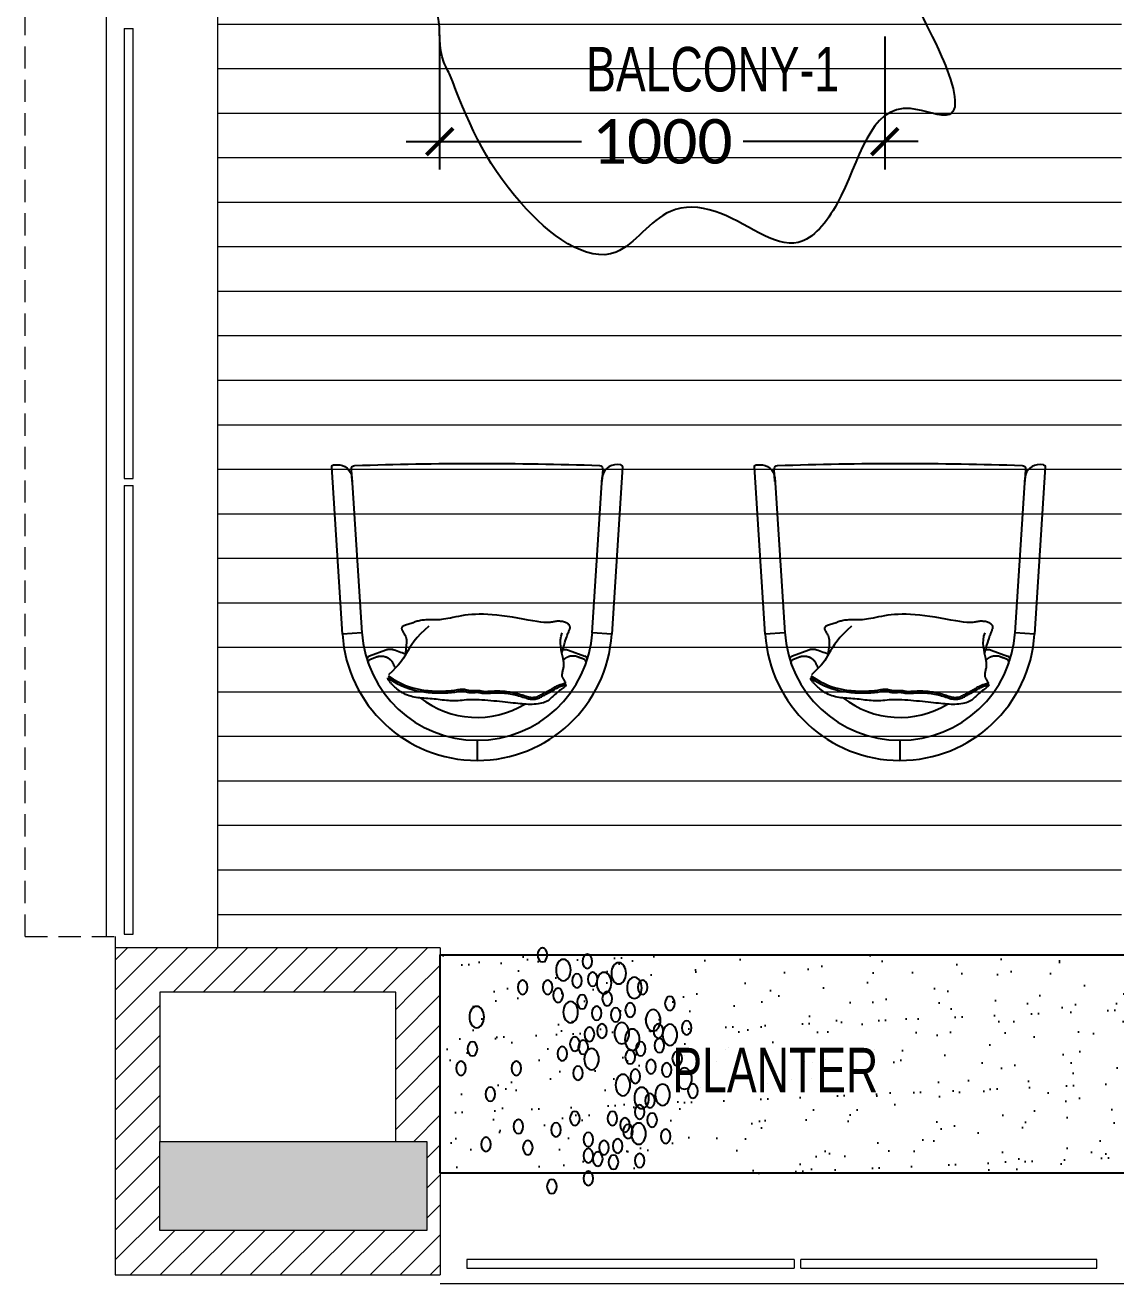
# Model space of a CAD drawing. Header units: millimetres. Extents: x -18512 to 101824, y -95768 to 52898.
# Drawn here: x 53086 to 55536, y -55957 to -53130 of the extents above; entities that cross this region are included whole.
import ezdxf

# ---------------------------------------------------------------- set-up
doc = ezdxf.new("R2010")
doc.units = ezdxf.units.MM
doc.header["$LTSCALE"] = 25
doc.header["$PDMODE"] = 3
doc.linetypes.add('Dash 2mm', pattern=[3, 2, -1])
doc.layers.get('0').update_dxf_attribs({"color": 254, "lineweight": 0})
doc.layers.get('Defpoints').update_dxf_attribs({"lineweight": 0})
for name, color, linetype in [('1547 I-StB-p-00-GA$0$WD-FURNITURE', 1, 'Continuous'), ('1547 L-StB-p-00-GA$0$WD-HATCH', 251, 'Continuous'), ('1547 L-StB-p-00-GA$0$WD-HATCH-WALLS-STRUCTURAL', 251, 'Continuous'), ('1547 L-StB-p-00-GA$0$WD-PLANTERS', 126, 'Continuous'), ('AR WALL HATCH', 8, 'Continuous')]:
    doc.layers.add(name, color=color, linetype=linetype)
for name, color, linetype, lineweight in [('A-AREA-IDEN', 2, 'Continuous', 9), ('A-DETL', 7, 'Continuous', 5), ('A-FLOR-OTLN', 6, 'Continuous', 18), ('I-WALL', 2, 'Continuous', 9), ('S-COLS', 6, 'Continuous', 9), ('wood flooring', 8, 'Continuous', 13)]:
    doc.layers.add(name, color=color, linetype=linetype, lineweight=lineweight)
doc.styles.add('Arial Narrow_4', font='fi_9001f.ttf', dxfattribs={"width": 0.75, "height": 147.492401})
doc.styles.add('FW_Calibri', font='calibri.ttf')
doc.dimstyles.new('1-50', dxfattribs={"dimscale": 50, "dimtxt": 2, "dimasz": 1.2, "dimexe": 1.25, "dimexo": 0.625, "dimtad": 1, "dimdec": 0, "dimtxsty": 'FW_Calibri', "dimblk": 'ARCHTICK', "dimcen": 2.5, "dimdle": 1.5, "dimadec": 0, "dimazin": 0, "dimtfac": 1, "dimtdec": 0, "dimtmove": 0, "dimatfit": 3, "dimfxl": 6, "dimfxlon": 1, "dimarcsym": 0})
pattern_1 = [(45, (59229.075, -102497.31), (-33.67596, 33.67596), [])]

# ---------------------------------------------------------------- blocks, each defined once
blk = doc.blocks.new('1547 L-StB-p-00-GA$0$tree2')
at = {"layer": '1547 L-StB-p-00-GA$0$WD-PLANTERS', "extrusion": (0, 0, -1)}
for centre, major_axis in [((-12.9, 365.7), (0, 21.7)), ((99.2, 390.6), (0, 21.7)), ((-169.8, 311.1), (0, 21.7)), ((-89.8, 316), (0, 21.7)), ((-41.7, 306.1), (0, 21.7)), ((-12.9, 296.2), (0, 21.7)), ((-102.6, 266.4), (0, 21.7)), ((-60.9, 271.3), (0, 21.7)), ((172.9, 271.3), (0, 21.7)), ((301, 261.4), (0, 21.7)), ((-249.9, 236.6), (0, 21.7)), ((-166.6, 228.5), (0, 32.6)), ((-134.6, 221.7), (0, 21.7)), ((-12.9, 246.5), (0, 21.7)), ((86.4, 216.7), (0, 21.7)), ((-208.3, 186.9), (0, 21.7)), ((-125, 201.8), (0, 21.7)), ((-86.6, 181.9), (0, 21.7)), ((28.7, 181.9), (0, 21.7)), ((201.7, 206.8), (0, 21.7)), ((-169.8, 162.1), (0, 21.7)), ((-333.2, 97.5), (0, 21.7)), ((-240.3, 109.3), (0, 32.6)), ((-201.9, 127.3), (0, 21.7)), ((-176.2, 119.2), (0, 32.6)), ((288.2, 107.4), (0, 21.7)), ((-307.6, 59.6), (0, 32.6)), ((-118.6, 79.5), (0, 32.6)), ((-253.1, 32.9), (0, 21.7)), ((-205.1, 23), (0, 21.7)), ((-157, 52.8), (0, 21.7)), ((19.1, 42.9), (0, 21.7)), ((208.1, 28), (0, 21.7)), ((377.9, 28), (0, 21.7)), ((-285.1, -1.8), (0, 21.7)), ((-141, -6.8), (0, 21.7)), ((-22.5, 0), (0, 32.6)), ((67.2, -16.7), (0, 21.7)), ((-230.7, -41.6), (0, 21.7)), ((-173, -31.6), (0, 21.7)), ((-147.4, -59.6), (0, 32.6)), ((3.1, -36.6), (0, 21.7)), ((28.7, -46.5), (0, 21.7)), ((342.6, -31.6), (0, 21.7)), ((-314, -96.2), (0, 21.7)), ((-262.7, -74.5), (0, 32.6)), ((-227.5, -86.3), (0, 21.7)), ((-115.4, -79.5), (0, 32.6)), ((-54.5, -86.3), (0, 21.7)), ((-16.1, -76.3), (0, 21.7)), ((-211.5, -119.2), (0, 32.6)), ((-96.2, -135.9), (0, 21.7)), ((41.6, -144), (0, 32.6)), ((329.8, -129.1), (0, 32.6)), ((-262.7, -170.7), (0, 21.7)), ((-141, -150.8), (0, 21.7)), ((-38.5, -140.9), (0, 21.7)), ((6.3, -175.7), (0, 21.7)), ((-153.8, -218.5), (0, 32.6)), ((-70.5, -185.6), (0, 21.7)), ((80, -195.6), (0, 21.7)), ((-179.4, -220.4), (0, 21.7)), ((-105.8, -263.2), (0, 32.6)), ((-60.9, -233.4), (0, 32.6)), ((-25.7, -245.2), (0, 21.7)), ((22.3, -240.3), (0, 21.7)), ((112, -220.4), (0, 21.7)), ((188.9, -220.4), (0, 21.7)), ((64, -273.2), (0, 32.6)), ((-9.7, -299.9), (0, 21.7)), ((128, -319.7), (0, 21.7))]:
    blk.add_ellipse(centre, major_axis=major_axis, ratio=0.689655, dxfattribs=at)
blk = doc.blocks.new('_ArchTick')
at = {"color": 0, "linetype": 'ByBlock', "const_width": 0.15}
blk.add_lwpolyline([(-0.5, -0.5), (0.5, 0.5)], dxfattribs=at)
blk = doc.blocks.new('*D491')
at = {"layer": 'Defpoints', "color": 0, "transparency": 16777216}
for p in [(54016.8, -53120.3), (55016.7, -53124.2), (55016.7, -53391.4)]:
    blk.add_point(p, dxfattribs=at)
at = {"layer": 'I-WALL', "color": 0, "lineweight": -2, "transparency": 16777216}
for p, q in [((54016.8, -53151.6), (54016.8, -53453.9)), ((55016.7, -53155.5), (55016.7, -53453.9)), ((53941.8, -53391.4), (54335.2, -53391.4)), ((55091.7, -53391.4), (54698.3, -53391.4))]:
    blk.add_line(p, q, dxfattribs=at)
at = {"layer": 'I-WALL', "color": 0, "lineweight": -2, "transparency": 16777216, "xscale": 59.99999999999995, "yscale": 59.99999999999995, "zscale": 59.99999999999995, "rotation": 180}
blk.add_blockref('_ArchTick', (54016.8, -53391.4), dxfattribs=at)
at = {"layer": 'I-WALL', "color": 0, "lineweight": -2, "transparency": 16777216, "xscale": 59.99999999999995, "yscale": 59.99999999999995, "zscale": 59.99999999999995}
blk.add_blockref('_ArchTick', (55016.7, -53391.4), dxfattribs=at)
at = {"layer": 'I-WALL', "color": 0, "transparency": 16777216, "insert": (54516.8, -53391.4), "char_height": 100, "attachment_point": 5, "style": 'FW_Calibri'}
blk.add_mtext('1000', dxfattribs=at)

msp = doc.modelspace()

# ---------------------------------------------------------------- hatches: boundary and pattern name
at = {"layer": '1547 L-StB-p-00-GA$0$WD-HATCH'}
h = msp.add_hatch(dxfattribs=at)
h.set_pattern_fill('AR-SAND', color=256, scale=2.432432, angle=45, style=0)
h.set_pattern_definition([(82.5, (54478.63, 8424.44), (-86.9306, 81.42652), [0, -93.91135, 0, -105.03243, 0, -100.39865]), (52.5, (54478.63, 8424.44), (-45.97563, 200.6107), [0, -50.6627, 0, -84.64378, 0, -32.43649]), (12.5, (54424.9, 8370.7), (135.80266, 136.29705), [0, -30.89189, 0, -111.21081, 0, -145.19189]), (2.5, (54424.9, 8370.7), (92.9873, 169.6745), [0, -15.44595, 0, -72.90486, 0, -83.40811])])
h.paths.add_polyline_path([(55568.1, -55218.6), (54018.1, -55218.6), (54018.1, -55709.1), (55568.1, -55709.1)])
at = {"layer": 'AR WALL HATCH', "lineweight": 5}
h = msp.add_hatch(dxfattribs=at)
h.set_pattern_fill('ANSI31', color=256, scale=15, style=0)
h.set_pattern_definition(pattern_1)
h.paths.add_polyline_path([(54018.1, -55202.4), (54018.1, -55302.4), (53288.1, -55302.4), (53288.1, -55202.4)], flags=0)
h = msp.add_hatch(dxfattribs=at)
h.set_pattern_fill('ANSI31', color=256, scale=15, style=0)
h.set_pattern_definition(pattern_1)
h.paths.add_polyline_path([(53388.1, -55302.4), (53388.1, -55937.4), (53288.1, -55937.4), (53288.1, -55302.4)], flags=0)
h = msp.add_hatch(dxfattribs=at)
h.set_pattern_fill('ANSI31', color=256, scale=15, style=0)
h.set_pattern_definition(pattern_1)
h.paths.add_polyline_path([(54018.1, -55302.4), (54018.1, -55837.4), (53988.1, -55837.4), (53988.1, -55637.4), (53918.1, -55637.4), (53918.1, -55302.4)], flags=0)
h = msp.add_hatch(dxfattribs=at)
h.set_pattern_fill('ANSI31', color=256, scale=15, style=0)
h.set_pattern_definition(pattern_1)
h.paths.add_polyline_path([(53918.1, -55837.4), (54018.1, -55837.4), (54018.1, -55937.4), (53388.1, -55937.4), (53388.1, -55837.4)], flags=0)
at = {"layer": 'S-COLS'}
msp.add_hatch(color=252, dxfattribs=at).paths.add_polyline_path([(53388.1, -55637.4), (53988.1, -55637.4), (53988.1, -55837.4), (53388.1, -55837.4)], flags=0)
at = {"layer": 'wood flooring'}
h = msp.add_hatch(dxfattribs=at)
h.set_pattern_fill('_USER', color=256, scale=100, pattern_type=0)
h.set_pattern_definition([(360, (360299.03, 170172.6), (-2e-14, 100), [])])
h.paths.add_polyline_path([(55548.1, -51077.4), (53518.1, -51057.4), (53518.1, -51305.8), (53518.1, -55202.4), (54018.1, -55202.4), (55548.1, -55218.6), (55548.1, -53563)])

# ---------------------------------------------------------------- linework, layer by layer
at = {"layer": '1547 I-StB-p-00-GA$0$WD-FURNITURE', "linetype": 'Continuous'}
for p, q in [((53819.6, -54146.5), (53819.7, -54146.5)), ((54769.5, -54146.5), (54769.5, -54146.5))]:
    msp.add_line(p, q, dxfattribs=at)
at = {"layer": '1547 I-StB-p-00-GA$0$WD-FURNITURE'}
for p, q in [((53895.9, -54533.8), (53859.2, -54547.1)), ((54306.1, -54533.8), (54342.7, -54547.1)), ((54845.7, -54533.8), (54809, -54547.1)), ((55255.9, -54533.8), (55292.5, -54547.1)), ((54100.9, -54737.9), (54100.9, -54781.7)), ((55050.7, -54737.9), (55050.7, -54781.7))]:
    msp.add_line(p, q, dxfattribs=at)
for points in [[(53798.4, -54498.1), (53774.3, -54122, -0.414214), (53778, -54117.7)], [(53778, -54117.7), (53778, -54117.7), (53785.9, -54117.2, -0.407734), (53819.6, -54146.2)], [(53820.2, -54154.8), (53818.4, -54127.5, -0.423323), (53826.1, -54119, -0.016951), (54375.6, -54118.9, -0.423327), (54383.2, -54127.4), (54381.4, -54154.7)], [(54423.6, -54117.6), (54423.6, -54117.6), (54415.7, -54117.1, 0.407734), (54382, -54146.2)], [(54423.6, -54117.6, -0.414214), (54427.3, -54121.9), (54403.3, -54498)], [(54748.2, -54498.1), (54724.1, -54122, -0.414214), (54727.8, -54117.7)], [(54727.8, -54117.7), (54727.8, -54117.7), (54735.7, -54117.2, -0.407734), (54769.5, -54146.2)], [(54770, -54154.8), (54768.2, -54127.5, -0.423323), (54775.9, -54119, -0.016951), (55325.4, -54118.9, -0.423327), (55333, -54127.4), (55331.2, -54154.7)], [(55373.4, -54117.6), (55373.4, -54117.6), (55365.6, -54117.1, 0.407734), (55331.8, -54146.2)], [(55373.4, -54117.6, -0.414214), (55377.1, -54121.9), (55353.1, -54498)], [(53819.6, -54146.2), (53842.1, -54495.3), (53798.4, -54498.1, 0.93783), (54403.3, -54498), (54359.6, -54495.2), (54382, -54146.2)], [(54769.5, -54146.2), (54791.9, -54495.3), (54748.2, -54498.1, 0.93783), (55353.1, -54498), (55309.4, -54495.2), (55331.8, -54146.2)], [(53856.9, -54564.4, -0.422618), (53861.5, -54554), (53875.1, -54549), (53876, -54548.7)], [(54806.7, -54564.4, -0.422618), (54811.3, -54554), (54824.9, -54549), (54825.8, -54548.7)]]:
    msp.add_lwpolyline(points, format="xyb", dxfattribs=at)
for points in [[(54291.6, -54540.2), (54294.1, -54530.8), (54296.2, -54523), (54298.1, -54516.6), (54299.6, -54511.4), (54301, -54507.3), (54302.1, -54503.9), (54303.2, -54501.1), (54304.1, -54498.7), (54305, -54496.6), (54305.8, -54494.6), (54306.6, -54492.8), (54307.3, -54491.2), (54307.9, -54489.6), (54308.4, -54488.2), (54308.9, -54486.9), (54309.3, -54485.6), (54309.6, -54484.3), (54309.7, -54483.1), (54309.7, -54482), (54309.6, -54480.9), (54309.3, -54479.8), (54308.8, -54478.7), (54308.1, -54477.6), (54307.2, -54476.6), (54306, -54475.5), (54304.7, -54474.5), (54303.1, -54473.5), (54301.3, -54472.6), (54299.4, -54471.8), (54297.3, -54471), (54295.1, -54470.3), (54292.9, -54469.8), (54290.5, -54469.4), (54288.2, -54469.1), (54285.8, -54468.9), (54283.4, -54468.9), (54281, -54469), (54278.7, -54469.2), (54276.5, -54469.5), (54274.3, -54469.9), (54272.2, -54470.3), (54270.1, -54470.9), (54267.6, -54471.3), (54264.7, -54471.7), (54261.1, -54471.9), (54256.6, -54471.8), (54251, -54471.4), (54244, -54470.6), (54235.7, -54469.4), (54226, -54467.9), (54215.4, -54466.1), (54204.1, -54464.1), (54192.3, -54462.1), (54180.3, -54460.1), (54168.3, -54458.2), (54156.6, -54456.6), (54145.4, -54455.3), (54134.8, -54454.3), (54124.7, -54453.6), (54115.1, -54453.3), (54105.9, -54453.2), (54097.2, -54453.4), (54088.8, -54453.8), (54080.9, -54454.6), (54073.3, -54455.5), (54066.2, -54456.6), (54059.3, -54457.9), (54052.8, -54459.2), (54046.7, -54460.5), (54041, -54461.7), (54035.5, -54462.8), (54030.5, -54463.8), (54025.7, -54464.5), (54021.3, -54465), (54017.1, -54465.4), (54013.2, -54465.6), (54009.4, -54465.7), (54005.8, -54465.7), (54002.3, -54465.7), (53998.8, -54465.7), (53995.4, -54465.7), (53992, -54465.7), (53988.7, -54465.8), (53985.5, -54466), (53982.3, -54466.2), (53979.3, -54466.5), (53976.4, -54466.8), (53973.7, -54467.3), (53971.2, -54467.8), (53968.8, -54468.4), (53966.5, -54469), (53964.2, -54469.8), (53962, -54470.5), (53959.8, -54471.3), (53957.5, -54472.1), (53955.1, -54472.9), (53952.7, -54473.7), (53950.1, -54474.5), (53947.6, -54475.3), (53945, -54476.1), (53942.6, -54476.9), (53940.3, -54477.7), (53938.2, -54478.5), (53936.4, -54479.3), (53934.9, -54480.1), (53933.7, -54480.9), (53932.7, -54481.8), (53932, -54482.7), (53931.6, -54483.6), (53931.4, -54484.6), (53931.4, -54485.7), (53931.6, -54486.9), (53932, -54488.1), (53932.6, -54489.4), (53933.3, -54490.8), (53934.1, -54492.3), (53935, -54493.9), (53936, -54495.6), (53937.1, -54497.4), (53938.3, -54499.3), (53939.5, -54501.2), (53940.6, -54503.6), (53941.5, -54506.8), (53942.1, -54510.9), (53942.2, -54516.5), (53941.9, -54523.7), (53940.8, -54532.9), (53939, -54544.5)], [(55241.4, -54540.2), (55243.9, -54530.8), (55246.1, -54523), (55247.9, -54516.6), (55249.5, -54511.4), (55250.8, -54507.3), (55251.9, -54503.9), (55253, -54501.1), (55253.9, -54498.7), (55254.8, -54496.6), (55255.6, -54494.6), (55256.4, -54492.8), (55257.1, -54491.2), (55257.7, -54489.6), (55258.2, -54488.2), (55258.7, -54486.9), (55259.1, -54485.6), (55259.4, -54484.3), (55259.5, -54483.1), (55259.6, -54482), (55259.4, -54480.9), (55259.1, -54479.8), (55258.6, -54478.7), (55257.9, -54477.6), (55257, -54476.6), (55255.9, -54475.5), (55254.5, -54474.5), (55252.9, -54473.5), (55251.1, -54472.6), (55249.2, -54471.8), (55247.1, -54471), (55244.9, -54470.3), (55242.7, -54469.8), (55240.3, -54469.4), (55238, -54469.1), (55235.6, -54468.9), (55233.2, -54468.9), (55230.8, -54469), (55228.5, -54469.2), (55226.3, -54469.5), (55224.1, -54469.9), (55222, -54470.3), (55219.9, -54470.9), (55217.5, -54471.3), (55214.5, -54471.7), (55210.9, -54471.9), (55206.4, -54471.8), (55200.8, -54471.4), (55193.8, -54470.6), (55185.5, -54469.4), (55175.9, -54467.9), (55165.3, -54466.1), (55153.9, -54464.1), (55142.1, -54462.1), (55130.1, -54460.1), (55118.1, -54458.2), (55106.4, -54456.6), (55095.2, -54455.3), (55084.6, -54454.3), (55074.5, -54453.6), (55064.9, -54453.3), (55055.7, -54453.2), (55047, -54453.4), (55038.6, -54453.8), (55030.7, -54454.6), (55023.2, -54455.5), (55016, -54456.6), (55009.1, -54457.9), (55002.7, -54459.2), (54996.5, -54460.5), (54990.8, -54461.7), (54985.3, -54462.8), (54980.3, -54463.8), (54975.5, -54464.5), (54971.1, -54465), (54966.9, -54465.4), (54963, -54465.6), (54959.2, -54465.7), (54955.6, -54465.7), (54952.1, -54465.7), (54948.6, -54465.7), (54945.2, -54465.7), (54941.8, -54465.7), (54938.5, -54465.8), (54935.3, -54466), (54932.1, -54466.2), (54929.1, -54466.5), (54926.2, -54466.8), (54923.5, -54467.3), (54921, -54467.8), (54918.6, -54468.4), (54916.3, -54469), (54914, -54469.8), (54911.8, -54470.5), (54909.6, -54471.3), (54907.3, -54472.1), (54905, -54472.9), (54902.5, -54473.7), (54899.9, -54474.5), (54897.4, -54475.3), (54894.8, -54476.1), (54892.4, -54476.9), (54890.1, -54477.7), (54888, -54478.5), (54886.2, -54479.3), (54884.7, -54480.1), (54883.5, -54480.9), (54882.5, -54481.8), (54881.9, -54482.7), (54881.4, -54483.6), (54881.2, -54484.6), (54881.2, -54485.7), (54881.4, -54486.9), (54881.8, -54488.1), (54882.4, -54489.4), (54883.1, -54490.8), (54883.9, -54492.3), (54884.8, -54493.9), (54885.8, -54495.6), (54886.9, -54497.4), (54888.1, -54499.3), (54889.3, -54501.2), (54890.4, -54503.6), (54891.3, -54506.8), (54891.9, -54510.9), (54892.1, -54516.5), (54891.7, -54523.7), (54890.6, -54532.9), (54888.8, -54544.5)], [(53992.4, -54480.2), (53982.4, -54488.8), (53973.8, -54497.2), (53966.2, -54505.5), (53959.7, -54513.4), (53954.1, -54521.1), (53949.3, -54528.3), (53945.1, -54535), (53941.5, -54541.1), (53938.3, -54546.7), (53935.2, -54551.8), (53932, -54556.9), (53928.2, -54562), (53923.6, -54567.6), (53917.9, -54573.8), (53910.8, -54580.9), (53901.9, -54589.2)], [(54942.2, -54480.2), (54932.2, -54488.8), (54923.6, -54497.2), (54916, -54505.5), (54909.5, -54513.4), (54903.9, -54521.1), (54899.1, -54528.3), (54894.9, -54535), (54891.3, -54541.1), (54888.1, -54546.7), (54885, -54551.8), (54881.8, -54556.9), (54878, -54562), (54873.4, -54567.6), (54867.7, -54573.8), (54860.6, -54580.9), (54851.7, -54589.2)], [(53901, -54591.4), (53911.7, -54598.4), (53921.8, -54604.3), (53931.4, -54609.1), (53940.3, -54612.9), (53948.7, -54615.9), (53956.4, -54618.3), (53963.6, -54620.1), (53970.2, -54621.5), (53976.1, -54622.7), (53981.6, -54623.6), (53986.6, -54624.3), (53991.3, -54624.8), (53995.7, -54625.2), (54000, -54625.4), (54004.3, -54625.6), (54008.5, -54625.7), (54012.9, -54625.7), (54017.3, -54625.7), (54021.8, -54625.7), (54026.3, -54625.6), (54030.8, -54625.5), (54035.1, -54625.3), (54039.4, -54625), (54043.4, -54624.6), (54047.3, -54624.2), (54051, -54623.7), (54054.4, -54623.1), (54057.7, -54622.6), (54060.7, -54622.2), (54063.5, -54621.8), (54066.1, -54621.5), (54068.4, -54621.5), (54070.6, -54621.6), (54072.6, -54621.8), (54074.5, -54622.2), (54076.3, -54622.7), (54078.1, -54623.2), (54079.9, -54623.6), (54081.9, -54624), (54084, -54624.3), (54086.3, -54624.5), (54088.7, -54624.6), (54091.3, -54624.5), (54093.8, -54624.5), (54096.4, -54624.4), (54098.9, -54624.3), (54101.2, -54624.3), (54103.4, -54624.3), (54105.4, -54624.5), (54107.1, -54624.7), (54108.7, -54625), (54110.2, -54625.3), (54111.7, -54625.7), (54113.1, -54626), (54114.6, -54626.3), (54116.1, -54626.5), (54117.8, -54626.6), (54119.6, -54626.6), (54121.6, -54626.6), (54123.7, -54626.5), (54126, -54626.3), (54128.4, -54626.2), (54131.1, -54626), (54134, -54625.8), (54137.1, -54625.7), (54140.4, -54625.5), (54143.9, -54625.5), (54147.5, -54625.4), (54151.3, -54625.5), (54155.2, -54625.6), (54159.1, -54625.8), (54163.2, -54626.1), (54167.3, -54626.6), (54171.4, -54627.1), (54175.5, -54627.8), (54179.6, -54628.5), (54183.6, -54629.4), (54187.6, -54630.3), (54191.4, -54631.2), (54195, -54632.2), (54198.5, -54633.2), (54201.8, -54634.3), (54204.9, -54635.3), (54207.9, -54636.3), (54210.8, -54637.2), (54213.5, -54638), (54216.2, -54638.7), (54218.7, -54639.3), (54221.2, -54639.7), (54223.7, -54639.9), (54226, -54639.9), (54228.4, -54639.8), (54230.7, -54639.5), (54233, -54639.1), (54235.3, -54638.4), (54237.6, -54637.6), (54239.9, -54636.7), (54242.1, -54635.6), (54244.4, -54634.5), (54246.5, -54633.3), (54248.5, -54632.1), (54250.4, -54631), (54252.2, -54630), (54253.7, -54629.1), (54255, -54628.3), (54256.1, -54627.7), (54257, -54627.2), (54257.9, -54626.7), (54258.7, -54626.3), (54259.5, -54625.9), (54260.4, -54625.5), (54261.3, -54625), (54262.4, -54624.4), (54263.6, -54623.8), (54264.9, -54623), (54266.4, -54622.1), (54268.1, -54621.2), (54269.8, -54620.1), (54271.8, -54619), (54273.8, -54617.8), (54276.1, -54616.5), (54278.5, -54615.2), (54281.1, -54613.9), (54284.1, -54612.5), (54287.4, -54611.2), (54291, -54609.9), (54295.1, -54608.8), (54299.7, -54607.7), (54299.6, -54607.4), (54299.1, -54606.1), (54298.4, -54604.7), (54297.7, -54603.3), (54297, -54601.9), (54296.2, -54600.5), (54295.5, -54599.3), (54294.8, -54598.1), (54294.2, -54597.1), (54293.6, -54596.2), (54293.2, -54595.4), (54292.8, -54594.6), (54292.5, -54593.7), (54292.3, -54592.9), (54292.1, -54591.9), (54292.1, -54590.8), (54292.1, -54589.5), (54292.2, -54588.1), (54292.4, -54586.5), (54292.7, -54584.8), (54293, -54583), (54293.4, -54581.2), (54293.8, -54579.2), (54294.2, -54577.3), (54294.7, -54575.3), (54295.1, -54573.3), (54295.4, -54571), (54295.6, -54568.4), (54295.6, -54565.3), (54295.4, -54561.7), (54294.8, -54557.5), (54293.9, -54552.5), (54292.6, -54546.7), (54291.2, -54540.3), (54289.8, -54533.2), (54288.7, -54525.8), (54288.1, -54518.1), (54288.4, -54510.4), (54289.6, -54502.6), (54292.1, -54495.1)], [(54850.8, -54591.4), (54861.5, -54598.4), (54871.7, -54604.3), (54881.2, -54609.1), (54890.1, -54612.9), (54898.5, -54615.9), (54906.3, -54618.3), (54913.4, -54620.1), (54920, -54621.5), (54925.9, -54622.7), (54931.4, -54623.6), (54936.4, -54624.3), (54941.1, -54624.8), (54945.5, -54625.2), (54949.8, -54625.4), (54954.1, -54625.6), (54958.3, -54625.7), (54962.7, -54625.7), (54967.1, -54625.7), (54971.6, -54625.7), (54976.1, -54625.6), (54980.6, -54625.5), (54984.9, -54625.3), (54989.2, -54625), (54993.3, -54624.6), (54997.1, -54624.2), (55000.8, -54623.7), (55004.2, -54623.1), (55007.5, -54622.6), (55010.5, -54622.2), (55013.3, -54621.8), (55015.9, -54621.5), (55018.2, -54621.5), (55020.4, -54621.6), (55022.4, -54621.8), (55024.3, -54622.2), (55026.1, -54622.7), (55027.9, -54623.2), (55029.7, -54623.6), (55031.7, -54624), (55033.8, -54624.3), (55036.1, -54624.5), (55038.5, -54624.6), (55041.1, -54624.5), (55043.7, -54624.5), (55046.2, -54624.4), (55048.7, -54624.3), (55051, -54624.3), (55053.2, -54624.3), (55055.2, -54624.5), (55056.9, -54624.7), (55058.5, -54625), (55060, -54625.3), (55061.5, -54625.7), (55062.9, -54626), (55064.4, -54626.3), (55065.9, -54626.5), (55067.6, -54626.6), (55069.4, -54626.6), (55071.4, -54626.6), (55073.5, -54626.5), (55075.8, -54626.3), (55078.3, -54626.2), (55080.9, -54626), (55083.8, -54625.8), (55086.9, -54625.7), (55090.2, -54625.5), (55093.7, -54625.5), (55097.3, -54625.4), (55101.1, -54625.5), (55105, -54625.6), (55108.9, -54625.8), (55113, -54626.1), (55117.1, -54626.6), (55121.2, -54627.1), (55125.3, -54627.8), (55129.4, -54628.5), (55133.4, -54629.4), (55137.4, -54630.3), (55141.2, -54631.2), (55144.8, -54632.2), (55148.3, -54633.2), (55151.6, -54634.3), (55154.7, -54635.3), (55157.7, -54636.3), (55160.6, -54637.2), (55163.3, -54638), (55166, -54638.7), (55168.5, -54639.3), (55171, -54639.7), (55173.5, -54639.9), (55175.9, -54639.9), (55178.2, -54639.8), (55180.5, -54639.5), (55182.8, -54639.1), (55185.1, -54638.4), (55187.4, -54637.6), (55189.7, -54636.7), (55191.9, -54635.6), (55194.2, -54634.5), (55196.3, -54633.3), (55198.3, -54632.1), (55200.2, -54631), (55202, -54630), (55203.5, -54629.1), (55204.8, -54628.3), (55205.9, -54627.7), (55206.8, -54627.2), (55207.7, -54626.7), (55208.5, -54626.3), (55209.3, -54625.9), (55210.2, -54625.5), (55211.1, -54625), (55212.2, -54624.4), (55213.4, -54623.8), (55214.7, -54623), (55216.2, -54622.1), (55217.9, -54621.2), (55219.6, -54620.1), (55221.6, -54619), (55223.6, -54617.8), (55225.9, -54616.5), (55228.3, -54615.2), (55230.9, -54613.9), (55233.9, -54612.5), (55237.2, -54611.2), (55240.8, -54609.9), (55244.9, -54608.8), (55249.5, -54607.7), (55249.4, -54607.4), (55248.9, -54606.1), (55248.2, -54604.7), (55247.5, -54603.3), (55246.8, -54601.9), (55246, -54600.5), (55245.3, -54599.3), (55244.6, -54598.1), (55244, -54597.1), (55243.4, -54596.2), (55243, -54595.4), (55242.6, -54594.6), (55242.3, -54593.7), (55242.1, -54592.9), (55241.9, -54591.9), (55241.9, -54590.8), (55241.9, -54589.5), (55242.1, -54588.1), (55242.2, -54586.5), (55242.5, -54584.8), (55242.8, -54583), (55243.2, -54581.2), (55243.6, -54579.2), (55244, -54577.3), (55244.5, -54575.3), (55244.9, -54573.3), (55245.2, -54571), (55245.4, -54568.4), (55245.4, -54565.3), (55245.2, -54561.7), (55244.6, -54557.5), (55243.7, -54552.5), (55242.4, -54546.7), (55241, -54540.3), (55239.6, -54533.2), (55238.5, -54525.8), (55237.9, -54518.1), (55238.2, -54510.4), (55239.4, -54502.6), (55241.9, -54495.1)]]:
    msp.add_lwpolyline(points, dxfattribs=at)
for points in [[(53900.3, -54595.9), (53910.7, -54602.7), (53920.6, -54608.4), (53930.1, -54613.1), (53939, -54616.9), (53947.4, -54619.9), (53955.3, -54622.3), (53962.6, -54624.1), (53969.3, -54625.6), (53975.4, -54626.7), (53981, -54627.7), (53986.1, -54628.4), (53990.9, -54628.9), (53995.4, -54629.3), (53999.8, -54629.5), (54004.1, -54629.7), (54008.4, -54629.8), (54012.9, -54629.8), (54017.4, -54629.9), (54022, -54629.8), (54026.5, -54629.8), (54031, -54629.6), (54035.4, -54629.4), (54039.6, -54629.1), (54043.7, -54628.8), (54047.5, -54628.4), (54051.1, -54627.9), (54054.4, -54627.4), (54057.6, -54626.9), (54060.5, -54626.4), (54063.2, -54626.1), (54065.7, -54625.9), (54067.9, -54625.8), (54070, -54625.9), (54071.9, -54626.2), (54073.8, -54626.6), (54075.5, -54627), (54077.3, -54627.5), (54079.1, -54627.9), (54081.1, -54628.3), (54083.2, -54628.6), (54085.4, -54628.8), (54087.9, -54628.8), (54090.4, -54628.8), (54093, -54628.7), (54095.6, -54628.6), (54098.1, -54628.5), (54100.5, -54628.5), (54102.6, -54628.5), (54104.6, -54628.7), (54106.3, -54628.9), (54108, -54629.2), (54109.5, -54629.6), (54110.9, -54629.9), (54112.4, -54630.2), (54113.9, -54630.5), (54115.5, -54630.7), (54117.3, -54630.8), (54119.2, -54630.8), (54121.2, -54630.7), (54123.4, -54630.6), (54125.8, -54630.5), (54128.4, -54630.3), (54131.1, -54630.1), (54134, -54630), (54137.1, -54629.8), (54140.4, -54629.7), (54143.8, -54629.6), (54147.4, -54629.5), (54151.1, -54629.6), (54154.9, -54629.7), (54158.8, -54629.9), (54162.8, -54630.2), (54166.8, -54630.7), (54170.8, -54631.2), (54174.9, -54631.9), (54178.9, -54632.6), (54182.8, -54633.4), (54186.7, -54634.3), (54190.4, -54635.2), (54194, -54636.2), (54197.5, -54637.3), (54200.8, -54638.3), (54204, -54639.4), (54207, -54640.4), (54210, -54641.3), (54212.8, -54642.1), (54215.6, -54642.9), (54218.4, -54643.4), (54221, -54643.8), (54223.6, -54644), (54226.2, -54644), (54228.8, -54643.9), (54231.3, -54643.6), (54233.8, -54643.1), (54236.2, -54642.5), (54238.7, -54641.6), (54241.1, -54640.7), (54243.5, -54639.6), (54245.8, -54638.4), (54248.1, -54637.2), (54250.2, -54636), (54252.1, -54634.9), (54253.8, -54633.8), (54255.4, -54632.9), (54256.7, -54632.1), (54257.8, -54631.5), (54258.8, -54631), (54259.6, -54630.5), (54260.5, -54630.1), (54261.3, -54629.7), (54262.1, -54629.3), (54263.1, -54628.7), (54264.2, -54628.1), (54265.4, -54627.5), (54266.8, -54626.7), (54268.3, -54625.8), (54270, -54624.8), (54271.7, -54623.8), (54273.7, -54622.7), (54275.7, -54621.5), (54277.9, -54620.3), (54280.2, -54619), (54282.8, -54617.7), (54285.6, -54616.4), (54288.7, -54615.1), (54292.2, -54613.9), (54296, -54612.8), (54300.3, -54611.8), (54300.3, -54612), (54300, -54613.1), (54299.4, -54614.2), (54298.4, -54615.3), (54297.2, -54616.5), (54295.6, -54617.9), (54293.7, -54619.4), (54291.5, -54621.1), (54289, -54622.8), (54286.3, -54624.8), (54283.6, -54626.8), (54280.9, -54628.8), (54278.2, -54631), (54275.6, -54633.2), (54273.3, -54635.4), (54271, -54637.6), (54268.9, -54639.8), (54266.7, -54641.9), (54264.5, -54644), (54262.1, -54645.9), (54259.5, -54647.7), (54256.6, -54649.3), (54253.3, -54650.8), (54249.8, -54652), (54245.9, -54653), (54241.9, -54653.9), (54237.7, -54654.6), (54233.3, -54655.1), (54228.9, -54655.4), (54224.5, -54655.6), (54220.2, -54655.7), (54215.8, -54655.6), (54211.4, -54655.4), (54206.9, -54655.1), (54202.2, -54654.7), (54197.5, -54654.2), (54192.5, -54653.7), (54187.3, -54653.1), (54181.9, -54652.6), (54176.2, -54652), (54170.3, -54651.3), (54164.2, -54650.7), (54157.9, -54650.1), (54151.5, -54649.5), (54145, -54648.8), (54138.4, -54648.2), (54131.7, -54647.6), (54125.1, -54647), (54118.4, -54646.4), (54111.9, -54645.9), (54105.5, -54645.6), (54099.2, -54645.3), (54093.2, -54645.2), (54087.5, -54645.2), (54082, -54645.4), (54076.9, -54645.7), (54072, -54646.2), (54067.2, -54646.6), (54062.7, -54647.1), (54058.2, -54647.5), (54053.8, -54647.8), (54049.5, -54647.9), (54045.1, -54647.9), (54040.7, -54647.7), (54036.3, -54647.3), (54031.9, -54646.9), (54027.4, -54646.4), (54022.9, -54645.9), (54018.3, -54645.3), (54013.8, -54644.8), (54009.1, -54644.3), (54004.5, -54643.9), (53999.8, -54643.4), (53995.2, -54643.1), (53990.5, -54642.7), (53985.9, -54642.3), (53981.4, -54641.9), (53976.9, -54641.5), (53972.6, -54641.1), (53968.3, -54640.6), (53964.1, -54640), (53959.9, -54639.3), (53955.9, -54638.5), (53951.9, -54637.5), (53948, -54636.3), (53944.2, -54634.9), (53940.4, -54633.2), (53936.8, -54631.4), (53933.2, -54629.4), (53929.9, -54627.3), (53926.7, -54625.1), (53923.7, -54623), (53920.9, -54620.8), (53918.4, -54618.8), (53916.2, -54616.8), (53914.2, -54615), (53912.5, -54613.3), (53911, -54611.7), (53909.6, -54610.3), (53908.4, -54608.9), (53907.4, -54607.7), (53906.4, -54606.6), (53905.4, -54605.5), (53904.6, -54604.6), (53903.8, -54603.7), (53903.1, -54602.8), (53902.4, -54602), (53901.8, -54601.1), (53901.4, -54600.2), (53901, -54599.3), (53900.6, -54598.2), (53900.4, -54597.1)], [(54850.1, -54595.9), (54860.5, -54602.7), (54870.4, -54608.4), (54879.9, -54613.1), (54888.8, -54616.9), (54897.3, -54619.9), (54905.1, -54622.3), (54912.4, -54624.1), (54919.1, -54625.6), (54925.2, -54626.7), (54930.8, -54627.7), (54935.9, -54628.4), (54940.7, -54628.9), (54945.2, -54629.3), (54949.6, -54629.5), (54953.9, -54629.7), (54958.2, -54629.8), (54962.7, -54629.8), (54967.2, -54629.9), (54971.8, -54629.8), (54976.3, -54629.8), (54980.8, -54629.6), (54985.2, -54629.4), (54989.4, -54629.1), (54993.5, -54628.8), (54997.3, -54628.4), (55000.9, -54627.9), (55004.2, -54627.4), (55007.4, -54626.9), (55010.3, -54626.4), (55013, -54626.1), (55015.5, -54625.9), (55017.7, -54625.8), (55019.8, -54625.9), (55021.7, -54626.2), (55023.6, -54626.6), (55025.3, -54627), (55027.1, -54627.5), (55028.9, -54627.9), (55030.9, -54628.3), (55033, -54628.6), (55035.3, -54628.8), (55037.7, -54628.8), (55040.2, -54628.8), (55042.8, -54628.7), (55045.4, -54628.6), (55047.9, -54628.5), (55050.3, -54628.5), (55052.4, -54628.5), (55054.4, -54628.7), (55056.2, -54628.9), (55057.8, -54629.2), (55059.3, -54629.6), (55060.8, -54629.9), (55062.2, -54630.2), (55063.7, -54630.5), (55065.3, -54630.7), (55067.1, -54630.8), (55069, -54630.8), (55071, -54630.7), (55073.2, -54630.6), (55075.6, -54630.5), (55078.2, -54630.3), (55080.9, -54630.1), (55083.8, -54630), (55086.9, -54629.8), (55090.2, -54629.7), (55093.7, -54629.6), (55097.2, -54629.5), (55100.9, -54629.6), (55104.7, -54629.7), (55108.6, -54629.9), (55112.6, -54630.2), (55116.6, -54630.7), (55120.6, -54631.2), (55124.7, -54631.9), (55128.7, -54632.6), (55132.6, -54633.4), (55136.5, -54634.3), (55140.2, -54635.2), (55143.8, -54636.2), (55147.3, -54637.3), (55150.6, -54638.3), (55153.8, -54639.4), (55156.8, -54640.4), (55159.8, -54641.3), (55162.7, -54642.1), (55165.4, -54642.9), (55168.2, -54643.4), (55170.8, -54643.8), (55173.4, -54644), (55176, -54644), (55178.6, -54643.9), (55181.1, -54643.6), (55183.6, -54643.1), (55186, -54642.5), (55188.5, -54641.6), (55190.9, -54640.7), (55193.3, -54639.6), (55195.6, -54638.4), (55197.9, -54637.2), (55200, -54636), (55201.9, -54634.9), (55203.7, -54633.8), (55205.2, -54632.9), (55206.5, -54632.1), (55207.6, -54631.5), (55208.6, -54631), (55209.4, -54630.5), (55210.3, -54630.1), (55211.1, -54629.7), (55211.9, -54629.3), (55212.9, -54628.7), (55214, -54628.1), (55215.2, -54627.5), (55216.6, -54626.7), (55218.1, -54625.8), (55219.8, -54624.8), (55221.5, -54623.8), (55223.5, -54622.7), (55225.5, -54621.5), (55227.7, -54620.3), (55230, -54619), (55232.6, -54617.7), (55235.4, -54616.4), (55238.5, -54615.1), (55242, -54613.9), (55245.9, -54612.8), (55250.1, -54611.8), (55250.1, -54612), (55249.8, -54613.1), (55249.2, -54614.2), (55248.3, -54615.3), (55247, -54616.5), (55245.4, -54617.9), (55243.5, -54619.4), (55241.3, -54621.1), (55238.8, -54622.8), (55236.1, -54624.8), (55233.4, -54626.8), (55230.7, -54628.8), (55228, -54631), (55225.4, -54633.2), (55223.1, -54635.4), (55220.9, -54637.6), (55218.7, -54639.8), (55216.5, -54641.9), (55214.3, -54644), (55211.9, -54645.9), (55209.3, -54647.7), (55206.4, -54649.3), (55203.1, -54650.8), (55199.6, -54652), (55195.7, -54653), (55191.7, -54653.9), (55187.5, -54654.6), (55183.1, -54655.1), (55178.7, -54655.4), (55174.3, -54655.6), (55170, -54655.7), (55165.6, -54655.6), (55161.2, -54655.4), (55156.7, -54655.1), (55152, -54654.7), (55147.3, -54654.2), (55142.3, -54653.7), (55137.1, -54653.1), (55131.7, -54652.6), (55126, -54652), (55120.1, -54651.3), (55114, -54650.7), (55107.7, -54650.1), (55101.3, -54649.5), (55094.8, -54648.8), (55088.2, -54648.2), (55081.5, -54647.6), (55074.9, -54647), (55068.2, -54646.4), (55061.7, -54645.9), (55055.3, -54645.6), (55049, -54645.3), (55043, -54645.2), (55037.3, -54645.2), (55031.8, -54645.4), (55026.7, -54645.7), (55021.8, -54646.2), (55017, -54646.6), (55012.5, -54647.1), (55008, -54647.5), (55003.6, -54647.8), (54999.3, -54647.9), (54994.9, -54647.9), (54990.5, -54647.7), (54986.1, -54647.3), (54981.7, -54646.9), (54977.2, -54646.4), (54972.7, -54645.9), (54968.1, -54645.3), (54963.6, -54644.8), (54958.9, -54644.3), (54954.3, -54643.9), (54949.6, -54643.4), (54945, -54643.1), (54940.3, -54642.7), (54935.8, -54642.3), (54931.2, -54641.9), (54926.8, -54641.5), (54922.4, -54641.1), (54918.1, -54640.6), (54913.9, -54640), (54909.8, -54639.3), (54905.7, -54638.5), (54901.7, -54637.5), (54897.8, -54636.3), (54894, -54634.9), (54890.3, -54633.2), (54886.6, -54631.4), (54883.1, -54629.4), (54879.7, -54627.3), (54876.5, -54625.1), (54873.5, -54623), (54870.7, -54620.8), (54868.2, -54618.8), (54866, -54616.8), (54864, -54615), (54862.3, -54613.3), (54860.8, -54611.7), (54859.4, -54610.3), (54858.2, -54608.9), (54857.2, -54607.7), (54856.2, -54606.6), (54855.2, -54605.5), (54854.4, -54604.6), (54853.6, -54603.7), (54852.9, -54602.8), (54852.2, -54602), (54851.6, -54601.1), (54851.2, -54600.2), (54850.8, -54599.3), (54850.4, -54598.2), (54850.2, -54597.1)]]:
    msp.add_lwpolyline(points, close=True, dxfattribs=at)
for centre, radius, start, end in [((54101, -54477), 259.3, 183.6831, 356.3393), ((55050.8, -54477), 259.3, 183.6831, 356.3393), ((53861.9, -54554.6), 7.96, 109.9985, 200.0675), ((53861.9, -54554.6), 7.96, 110.0081, 200.0786), ((54340, -54554.6), 7.96, 339.9487, 70.0177), ((54340, -54554.6), 7.96, 339.9375, 70.008), ((54811.7, -54554.6), 7.96, 109.9985, 200.0675), ((54811.7, -54554.6), 7.96, 110.0081, 200.0786), ((55289.8, -54554.6), 7.96, 339.9487, 70.0177), ((55289.8, -54554.6), 7.96, 339.9375, 70.008), ((54100.9, -54476.8), 208.1, 232.0109, 301.0067), ((55050.7, -54476.8), 208.1, 232.0109, 301.0067)]:
    msp.add_arc(centre, radius, start, end, dxfattribs=at)
msp.add_spline([(54039.1, -53239), (54200.3, -53530.7), (54413.2, -53639.7), (54535, -53548.2), (54635.3, -53548.2), (54822.4, -53617.9), (54909.5, -53530.7), (55074.7, -53317.4), (55161.9, -53330.5), (55144.4, -53200), (55083.5, -53003.7), (55196.5, -52834.2), (54944.2, -52703.3), (54718.1, -52812.3), (54535, -52673), (54287.1, -52642.4), (54034.7, -52751.4), (53939.2, -52877.6), (53995.7, -53060.7), (54012.8, -53108.4), (54026, -53213.1), (54039.1, -53239)], degree=3, dxfattribs=at)
for points, weights, knots in [([(53939.4, -54542.3), (53930.2, -54539.4), (53921.1, -54536.3), (53912.1, -54532.9), (53910.8, -54532.7), (53908.1, -54532.1), (53903.9, -54532.1), (53899.8, -54532.5), (53897.2, -54533.4), (53895.9, -54533.8)], [1, 0.999763775839, 0.999763775839, 1, 1, 1, 1, 1, 1, 1], [0, 0, 0, 0, 0.053243, 0.053243, 0.053243, 0.300357, 0.552958, 0.800352, 1.053243, 1.053243, 1.053243, 1.053243]), ([(54889.2, -54542.3), (54880, -54539.4), (54870.9, -54536.3), (54861.9, -54532.9), (54860.6, -54532.7), (54857.9, -54532.1), (54853.7, -54532.1), (54849.6, -54532.5), (54847, -54533.4), (54845.7, -54533.8)], [1, 0.999763775839, 0.999763775839, 1, 1, 1, 1, 1, 1, 1], [0, 0, 0, 0, 0.053243, 0.053243, 0.053243, 0.300357, 0.552958, 0.800352, 1.053243, 1.053243, 1.053243, 1.053243]), ([(53875.8, -54548.8), (53876.8, -54548.4), (53878.7, -54547.8), (53882.1, -54547.2), (53885.8, -54546.9), (53890.3, -54547.3), (53894.9, -54548.4), (53899, -54550.1), (53902.3, -54552.1), (53904.9, -54554.1), (53906.9, -54556.1), (53908.2, -54557.5), (53908.9, -54558.4), (53909.3, -54559), (53909.6, -54559.4), (53909.8, -54559.6), (53909.9, -54559.7), (53909.9, -54559.8), (53909.9, -54559.9), (53910, -54559.9), (53910, -54559.9), (53910, -54560), (53910, -54559.9), (53910.2, -54560.2), (53912.3, -54565.1), (53914.6, -54569.9), (53917.2, -54574.6)], [1, 1, 1, 1, 1, 1, 1, 1, 1, 1, 1, 1, 1, 1, 1, 1, 1, 1, 1, 1, 1, 1, 1, 1, 0.999508127829, 0.999508127829, 1], [0, 0, 0, 0, 0.075639, 0.151283, 0.254289, 0.35732, 0.487486, 0.617712, 0.704281, 0.790857, 0.879077, 0.929017, 0.950304, 0.970645, 0.982645, 0.989737, 0.99393, 0.99641, 0.997877, 0.998744, 0.999134, 0.999256, 1, 1, 1, 1.076832, 1.076832, 1.076832, 1.076832]), ([(54345.1, -54564.4), (54345.9, -54562.3), (54345.8, -54560.2), (54344.9, -54558.2), (54344, -54556.2), (54342.4, -54554.7), (54340.4, -54554), (54335.9, -54552.3), (54331.3, -54550.7), (54326.8, -54549), (54326.5, -54548.9), (54326.2, -54548.8), (54325.9, -54548.7), (54325, -54548.4), (54323, -54547.7), (54319.7, -54547.1), (54315.9, -54546.9), (54311.5, -54547.2), (54306.8, -54548.3), (54302.7, -54550.1), (54299.4, -54552.1), (54296.8, -54554), (54295.3, -54555.5), (54294.6, -54556.3)], [1, 0.947412541643, 0.947412541643, 1, 0.947412541643, 0.947412541643, 1, 1, 1, 1, 1, 1, 1, 1, 1, 1, 1, 1, 1, 1, 1, 1, 1, 1], [0, 0, 0, 0, 0.799703, 0.799703, 0.799703, 1.599406, 1.599406, 1.599406, 2.599406, 2.599406, 2.599406, 3.599406, 3.599406, 3.599406, 3.675045, 3.750689, 3.853695, 3.956726, 4.086892, 4.217118, 4.303687, 4.390263, 4.47561, 4.47561, 4.47561, 4.47561]), ([(54825.6, -54548.8), (54826.6, -54548.4), (54828.5, -54547.8), (54831.9, -54547.2), (54835.6, -54546.9), (54840.1, -54547.3), (54844.7, -54548.4), (54848.8, -54550.1), (54852.1, -54552.1), (54854.7, -54554.1), (54856.7, -54556.1), (54858, -54557.5), (54858.7, -54558.4), (54859.1, -54559), (54859.4, -54559.4), (54859.6, -54559.6), (54859.7, -54559.7), (54859.7, -54559.8), (54859.7, -54559.9), (54859.8, -54559.9), (54859.8, -54559.9), (54859.8, -54560), (54859.8, -54559.9), (54860, -54560.2), (54862.1, -54565.1), (54864.5, -54569.9), (54867, -54574.6)], [1, 1, 1, 1, 1, 1, 1, 1, 1, 1, 1, 1, 1, 1, 1, 1, 1, 1, 1, 1, 1, 1, 1, 1, 0.999508127829, 0.999508127829, 1], [0, 0, 0, 0, 0.075639, 0.151283, 0.254289, 0.35732, 0.487486, 0.617712, 0.704281, 0.790857, 0.879077, 0.929017, 0.950304, 0.970645, 0.982645, 0.989737, 0.99393, 0.99641, 0.997877, 0.998744, 0.999134, 0.999256, 1, 1, 1, 1.076832, 1.076832, 1.076832, 1.076832]), ([(55294.9, -54564.4), (55295.7, -54562.3), (55295.6, -54560.2), (55294.7, -54558.2), (55293.9, -54556.2), (55292.3, -54554.7), (55290.2, -54554), (55285.7, -54552.3), (55281.2, -54550.7), (55276.6, -54549), (55276.3, -54548.9), (55276, -54548.8), (55275.7, -54548.7), (55274.8, -54548.4), (55272.9, -54547.7), (55269.5, -54547.1), (55265.7, -54546.9), (55261.3, -54547.2), (55256.6, -54548.3), (55252.5, -54550.1), (55249.2, -54552.1), (55246.7, -54554), (55245.1, -54555.5), (55244.4, -54556.3)], [1, 0.947412541643, 0.947412541643, 1, 0.947412541643, 0.947412541643, 1, 1, 1, 1, 1, 1, 1, 1, 1, 1, 1, 1, 1, 1, 1, 1, 1, 1], [0, 0, 0, 0, 0.799703, 0.799703, 0.799703, 1.599406, 1.599406, 1.599406, 2.599406, 2.599406, 2.599406, 3.599406, 3.599406, 3.599406, 3.675045, 3.750689, 3.853695, 3.956726, 4.086892, 4.217118, 4.303687, 4.390263, 4.47561, 4.47561, 4.47561, 4.47561])]:
    msp.add_rational_spline(points, weights, degree=3, knots=knots, dxfattribs=at)
for points in [[(54293.7, -54532.3), (54293.8, -54532.3), (54295.2, -54532.1), (54298, -54532.1), (54302.1, -54532.6), (54304.7, -54533.4), (54306.1, -54533.8)], [(55243.5, -54532.3), (55243.6, -54532.3), (55245, -54532.1), (55247.8, -54532.1), (55251.9, -54532.6), (55254.6, -54533.4), (55255.9, -54533.8)]]:
    msp.add_open_spline(points, degree=3, knots=[0.2375995, 0.2375995, 0.2375995, 0.2375995, 0.2471141, 0.499715, 0.7471089, 1, 1, 1, 1], dxfattribs=at)
for points in [[(54350.4, -54549.3), (54350.4, -54549.3), (54350.4, -54549.3), (54350.4, -54549.3)], [(55300.2, -54549.3), (55300.2, -54549.3), (55300.2, -54549.3), (55300.2, -54549.3)]]:
    msp.add_open_spline(points, degree=3, dxfattribs=at)
at = {"layer": '1547 L-StB-p-00-GA$0$WD-HATCH-WALLS-STRUCTURAL'}
msp.add_lwpolyline([(54018.1, -55709.1), (54018.1, -55218.6), (55568.1, -55218.6), (55568.1, -55709.1)], close=True, dxfattribs=at)
at = {"layer": 'A-DETL', "linetype": 'Dash 2mm'}
for q in [(53085.7, -51077.4), (53288.1, -55177.4)]:
    msp.add_line((53085.7, -55177.4), q, dxfattribs=at)
msp.add_lwpolyline([(53288.1, -55177.4), (53288.1, -55202.4)], dxfattribs=at)
at = {"layer": 'A-FLOR-OTLN'}
for p, q in [((53518.1, -51057.4), (53518.1, -55202.4)), ((53268.1, -55177.4), (53268.1, -51077.4)), ((54018.1, -55707.4), (55568.1, -55707.4)), ((55568.1, -55957.4), (54018.1, -55957.4))]:
    msp.add_line(p, q, dxfattribs=at)
at = {"layer": 'I-WALL'}
for p, q in [((53308.1, -53137.4), (53308.1, -54148.6)), ((53308.1, -53137.4), (53328.1, -53137.4)), ((53328.1, -54148.6), (53328.1, -53137.4)), ((53308.1, -54148.6), (53328.1, -54148.6)), ((53308.1, -54163.6), (53308.1, -55171.7)), ((53308.1, -54163.6), (53328.1, -54163.6)), ((53328.1, -55171.7), (53328.1, -54163.6)), ((53308.1, -55171.7), (53328.1, -55171.7)), ((54018.1, -55202.4), (53288.1, -55202.4)), ((53288.1, -55202.4), (53288.1, -55937.4)), ((54018.1, -55202.4), (54018.1, -55937.4)), ((53918.1, -55302.4), (53388.1, -55302.4)), ((53388.1, -55302.4), (53388.1, -55637.4)), ((53918.1, -55637.4), (53918.1, -55302.4)), ((54813.1, -55902.4), (54078.1, -55902.4)), ((54078.1, -55902.4), (54078.1, -55922.4)), ((54078.1, -55922.4), (54813.1, -55922.4)), ((54813.1, -55902.4), (54813.1, -55922.4)), ((55493.1, -55902.4), (54828.1, -55902.4)), ((54828.1, -55922.4), (54828.1, -55902.4)), ((54828.1, -55922.4), (55493.1, -55922.4)), ((55493.1, -55922.4), (55493.1, -55902.4)), ((53288.1, -55937.4), (54018.1, -55937.4))]:
    msp.add_line(p, q, dxfattribs=at)
at = {"layer": 'S-COLS', "color": 8}
for p, q in [((53388.1, -55837.4), (53388.1, -55637.4)), ((53388.1, -55637.4), (53988.1, -55637.4)), ((53988.1, -55637.4), (53988.1, -55837.4)), ((53988.1, -55837.4), (53388.1, -55837.4))]:
    msp.add_line(p, q, dxfattribs=at)

# ---------------------------------------------------------------- block references
at = {"layer": '1547 L-StB-p-00-GA$0$WD-PLANTERS', "xscale": 0.7324737296764727, "yscale": 0.7324737296764727, "zscale": 0.7324737296764727, "rotation": 180}
msp.add_blockref('1547 L-StB-p-00-GA$0$tree2', (54341.5, -55452.6), dxfattribs=at)

# ---------------------------------------------------------------- texts
at = {"layer": 'A-AREA-IDEN', "lineweight": 18, "insert": (54630.1, -53280.2), "char_height": 100, "width": 889.2, "attachment_point": 8, "line_spacing_factor": 0.968573, "style": 'Arial Narrow_4'}
msp.add_mtext('BALCONY-1', dxfattribs=at)
at = {"layer": 'A-AREA-IDEN', "lineweight": 18, "insert": (54770.7, -55527.2), "char_height": 100, "attachment_point": 8, "line_spacing_factor": 0.968573, "style": 'Arial Narrow_4'}
msp.add_mtext_dynamic_manual_height_columns('PLANTER', width=2290.833, gutter_width=1100, heights=[1406.4], dxfattribs=at)

# ---------------------------------------------------------------- dimensions: what is measured, and where the dimension line sits
at = {"layer": 'I-WALL', "color": 1, "true_color": 0xf40b0b}
dim = msp.add_linear_dim(base=(55016.7, -53391.4), p1=(54016.8, -53120.3), p2=(55016.7, -53124.2), angle=180, dimstyle='1-50', dxfattribs=at)
dim.commit()
dim.dimension.update_dxf_attribs({"geometry": '*D491', "text_midpoint": (54516.8, -53391.4), "text_rotation": 270})

doc.saveas('drawing.dxf')
